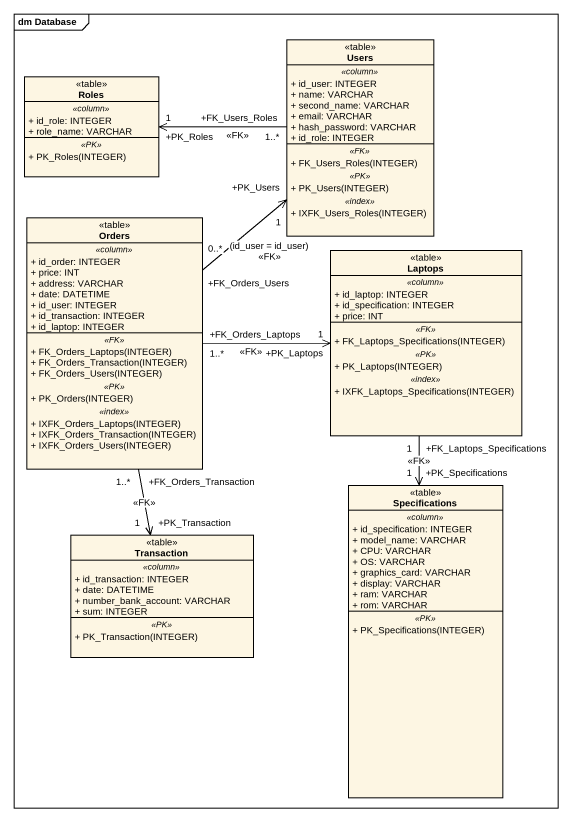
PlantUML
@startuml
mainframe dm Database
hide circle
hide empty members
skinparam classAttributeIconSize 0
class Roles <<table>> {
  .. <<column>> ..
  + id_role: INTEGER
  + role_name: VARCHAR
  .. <<PK>> ..
  + PK_Roles(INTEGER)
}
class Users <<table>> {
  .. <<column>> ..
  + id_user: INTEGER
  + name: VARCHAR
  + second_name: VARCHAR
  + email: VARCHAR
  + hash_password: VARCHAR
  + id_role: INTEGER
  .. <<FK>> ..
  + FK_Users_Roles(INTEGER)
  .. <<PK>> ..
  + PK_Users(INTEGER)
  .. <<index>> ..
  + IXFK_Users_Roles(INTEGER)
}
class Orders <<table>> {
  .. <<column>> ..
  + id_order: INTEGER
  + price: INT
  + address: VARCHAR
  + date: DATETIME
  + id_user: INTEGER
  + id_transaction: INTEGER
  + id_laptop: INTEGER
  .. <<FK>> ..
  + FK_Orders_Laptops(INTEGER)
  + FK_Orders_Transaction(INTEGER)
  + FK_Orders_Users(INTEGER)
  .. <<PK>> ..
  + PK_Orders(INTEGER)
  .. <<index>> ..
  + IXFK_Orders_Laptops(INTEGER)
  + IXFK_Orders_Transaction(INTEGER)
  + IXFK_Orders_Users(INTEGER)
}
class Laptops <<table>> {
  .. <<column>> ..
  + id_laptop: INTEGER
  + id_specification: INTEGER
  + price: INT
  .. <<FK>> ..
  + FK_Laptops_Specifications(INTEGER)
  .. <<PK>> ..
  + PK_Laptops(INTEGER)
  .. <<index>> ..
  + IXFK_Laptops_Specifications(INTEGER)
}
class Specifications <<table>> {
  .. <<column>> ..
  + id_specification: INTEGER
  + model_name: VARCHAR
  + CPU: VARCHAR
  + OS: VARCHAR
  + graphics_card: VARCHAR
  + display: VARCHAR
  + ram: VARCHAR
  + rom: VARCHAR
  .. <<PK>> ..
  + PK_Specifications(INTEGER)
}
class Transaction <<table>> {
  .. <<column>> ..
  + id_transaction: INTEGER
  + date: DATETIME
  + number_bank_account: VARCHAR
  + sum: INTEGER
  .. <<PK>> ..
  + PK_Transaction(INTEGER)
}
Users "+FK_Users_Roles\n1..*" -left-> "+PK_Roles\n1" Roles : <<FK>>
Orders "+FK_Orders_Users\n0..*" -up-> "+PK_Users\n1" Users : (id_user = id_user)\n<<FK>>
Orders "+FK_Orders_Laptops\n1..*" -right-> "+PK_Laptops\n1" Laptops : <<FK>>
Orders "+FK_Orders_Transaction\n1..*" --> "+PK_Transaction\n1" Transaction : <<FK>>
Laptops "+FK_Laptops_Specifications\n1" --> "+PK_Specifications\n1" Specifications : <<FK>>
@enduml
